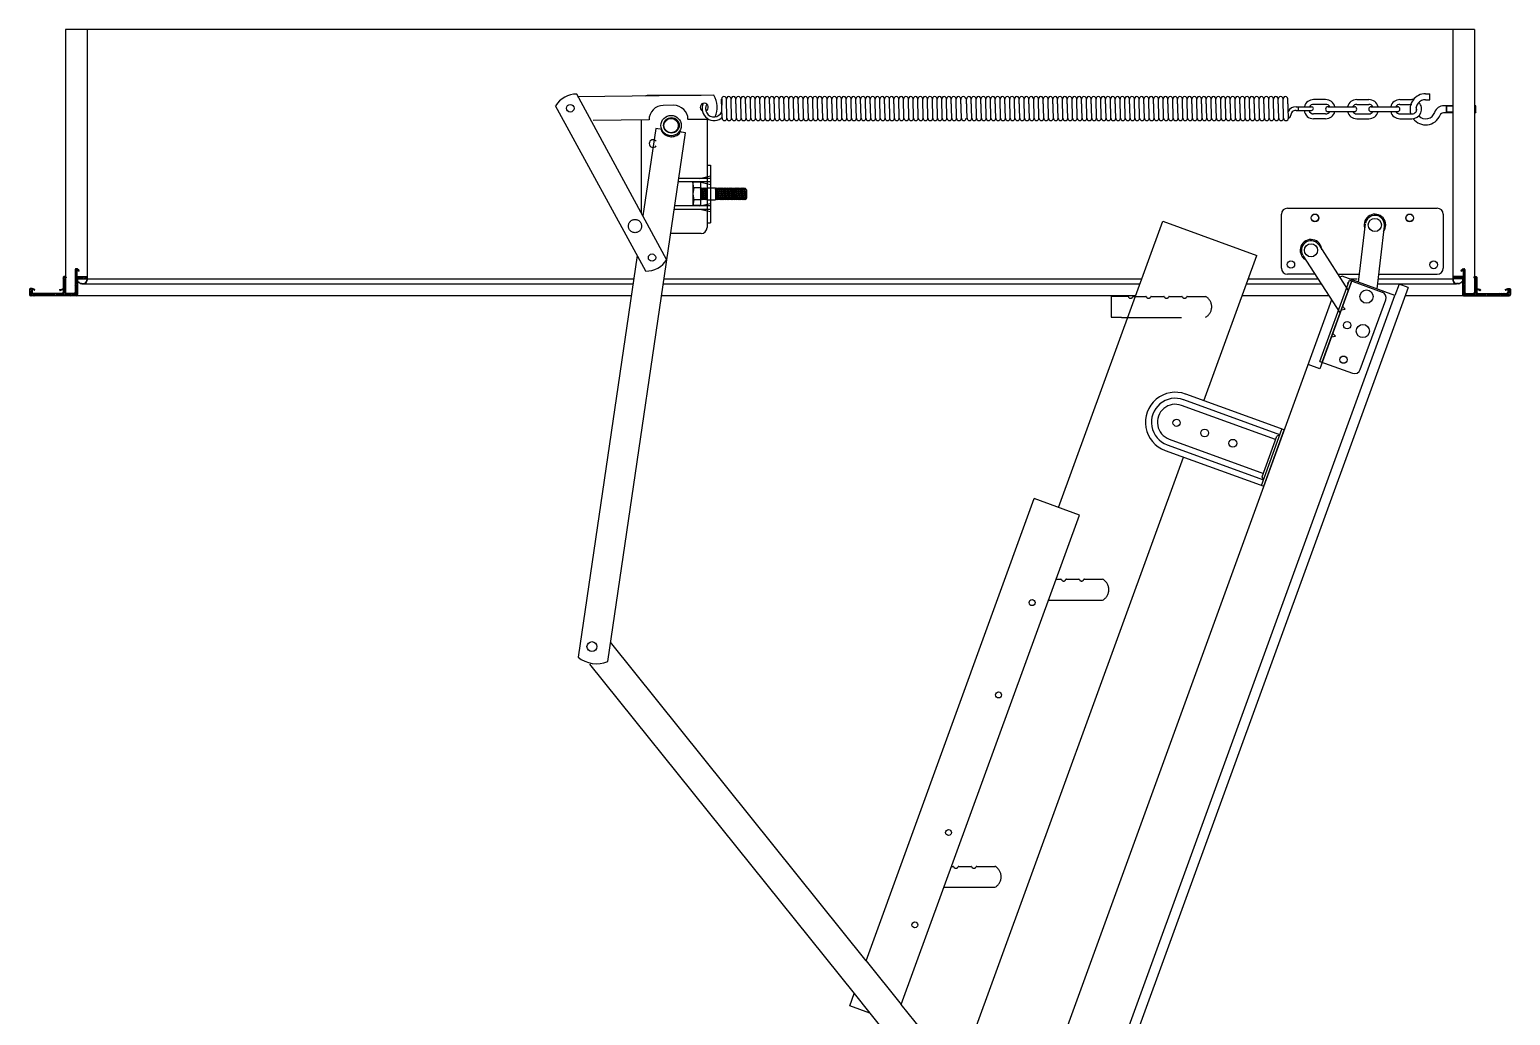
# Model space of a CAD drawing. Extents: x 216 to 4624, y 67 to 3629.
# Drawn here: x 302 to 1537, y 2006 to 2828 of the extents above; entities that cross this region are included whole.
import ezdxf

# ---------------------------------------------------------------- set-up
doc = ezdxf.new("R2010")
doc.units = 0
doc.header["$LTSCALE"] = 100
doc.header["$MEASUREMENT"] = 0
doc.linetypes.add('DASHED', pattern=[0.75, 0.5, -0.25])
doc.layers.get('0').update_dxf_attribs({"linetype": 'CONTINUOUS'})

msp = doc.modelspace()

# ---------------------------------------------------------------- linework, layer by layer
at = {"color": 7}
for p, q in [((1507.3, 2827.8), (332.3, 2827.8)), ((332.3, 2827.8), (332.3, 2607.8)), ((332.3, 2827.8), (332.3, 2607.8)), ((350.3, 2827.8), (350.3, 2621.8)), ((1489.3, 2827.8), (1489.3, 2621.8)), ((1507.3, 2827.8), (1507.3, 2607.8)), ((833.6, 2636.1), (758.6, 2774)), ((872.9, 2773.1), (759.3, 2771.8)), ((862.3, 2772.8), (817.3, 2772.8)), ((879.8, 2753.9), (879.4, 2769.9)), ((879.6, 2759.3), (879.9, 2770)), ((883.8, 2754), (883.4, 2770)), ((883.8, 2753.9), (883.4, 2769.9)), ((887.8, 2754), (887.4, 2770)), ((887.8, 2753.9), (887.4, 2769.9)), ((891.8, 2754), (891.4, 2770)), ((891.8, 2753.9), (891.4, 2769.9)), ((895.8, 2754), (895.4, 2770)), ((895.8, 2753.9), (895.4, 2769.9)), ((899.8, 2754), (899.4, 2770)), ((899.8, 2753.9), (899.4, 2769.9)), ((903.8, 2754), (903.4, 2770)), ((903.8, 2753.9), (903.4, 2769.9)), ((907.8, 2754), (907.4, 2770)), ((907.8, 2753.9), (907.4, 2769.9)), ((911.8, 2754), (911.4, 2770)), ((911.8, 2753.9), (911.4, 2769.9)), ((915.8, 2754), (915.4, 2770)), ((915.8, 2753.9), (915.4, 2769.9)), ((919.8, 2754), (919.4, 2770)), ((919.8, 2753.9), (919.4, 2769.9)), ((923.8, 2754), (923.4, 2770)), ((923.8, 2753.9), (923.4, 2769.9)), ((927.8, 2754), (927.4, 2770)), ((927.8, 2753.9), (927.4, 2769.9)), ((931.8, 2754), (931.4, 2770)), ((931.8, 2753.9), (931.4, 2769.9)), ((935.8, 2754), (935.4, 2770)), ((935.8, 2753.9), (935.4, 2769.9)), ((939.8, 2754), (939.4, 2770)), ((939.8, 2753.9), (939.4, 2769.9)), ((943.8, 2754), (943.4, 2770)), ((943.8, 2753.9), (943.4, 2769.9)), ((947.8, 2754), (947.4, 2770)), ((947.8, 2753.9), (947.4, 2769.9)), ((951.8, 2754), (951.4, 2770)), ((951.8, 2753.9), (951.4, 2769.9)), ((955.8, 2754), (955.4, 2770)), ((955.8, 2753.9), (955.4, 2769.9)), ((959.8, 2754), (959.4, 2770)), ((959.8, 2753.9), (959.4, 2769.9)), ((963.8, 2754), (963.4, 2770)), ((963.8, 2753.9), (963.4, 2769.9)), ((967.8, 2754), (967.4, 2770)), ((967.8, 2753.9), (967.4, 2769.9)), ((971.8, 2754), (971.4, 2770)), ((971.8, 2753.9), (971.4, 2769.9)), ((975.8, 2754), (975.4, 2770)), ((975.8, 2753.9), (975.4, 2769.9)), ((979.8, 2754), (979.4, 2770)), ((979.8, 2753.9), (979.4, 2769.9)), ((983.8, 2754), (983.4, 2770)), ((983.8, 2753.9), (983.4, 2769.9)), ((987.8, 2754), (987.4, 2770)), ((987.8, 2753.9), (987.4, 2769.9)), ((991.8, 2754), (991.4, 2770)), ((991.8, 2753.9), (991.4, 2769.9)), ((995.8, 2754), (995.4, 2770)), ((995.8, 2753.9), (995.4, 2769.9)), ((999.8, 2754), (999.4, 2770)), ((999.8, 2753.9), (999.4, 2769.9)), ((1003.8, 2754), (1003.4, 2770)), ((1003.8, 2753.9), (1003.4, 2769.9)), ((1007.8, 2754), (1007.4, 2770)), ((1007.8, 2753.9), (1007.4, 2769.9)), ((1011.8, 2754), (1011.4, 2770)), ((1011.8, 2753.9), (1011.4, 2769.9)), ((1015.8, 2754), (1015.4, 2770)), ((1015.8, 2753.9), (1015.4, 2769.9)), ((1019.8, 2754), (1019.4, 2770)), ((1019.8, 2753.9), (1019.4, 2769.9)), ((1023.5, 2754), (1023.2, 2770)), ((1023.5, 2753.9), (1023.2, 2769.9)), ((1027.5, 2754), (1027.2, 2770)), ((1027.5, 2753.9), (1027.2, 2769.9)), ((1031.5, 2754), (1031.2, 2770)), ((1031.5, 2753.9), (1031.2, 2769.9)), ((1035.5, 2754), (1035.2, 2770)), ((1035.5, 2753.9), (1035.2, 2769.9)), ((1039.5, 2754), (1039.2, 2770)), ((1039.5, 2753.9), (1039.2, 2769.9)), ((1043.5, 2754), (1043.2, 2770)), ((1043.5, 2753.9), (1043.2, 2769.9)), ((1047.5, 2754), (1047.2, 2770)), ((1047.5, 2753.9), (1047.2, 2769.9)), ((1051.5, 2754), (1051.2, 2770)), ((1051.5, 2753.9), (1051.2, 2769.9)), ((1055.5, 2754), (1055.2, 2770)), ((1055.5, 2753.9), (1055.2, 2769.9)), ((1059.5, 2754), (1059.2, 2770)), ((1059.5, 2753.9), (1059.2, 2769.9)), ((1063.5, 2754), (1063.2, 2770)), ((1063.5, 2753.9), (1063.2, 2769.9)), ((1067.4, 2754), (1067, 2770)), ((1067.4, 2753.9), (1067, 2769.9)), ((1071.4, 2754), (1071, 2770)), ((1071.4, 2753.9), (1071, 2769.9)), ((1075.4, 2754), (1075, 2770)), ((1075.4, 2753.9), (1075, 2769.9)), ((1079.4, 2754), (1079, 2770)), ((1079.4, 2753.9), (1079, 2769.9)), ((1084.1, 2754), (1083.7, 2770)), ((1084.1, 2753.9), (1083.7, 2769.9)), ((1088.1, 2754), (1087.7, 2770)), ((1088.1, 2753.9), (1087.7, 2769.9)), ((1092.1, 2754), (1091.7, 2770)), ((1092.1, 2753.9), (1091.7, 2769.9)), ((1096.1, 2754), (1095.7, 2770)), ((1096.1, 2753.9), (1095.7, 2769.9)), ((1100.1, 2754), (1099.7, 2770)), ((1100.1, 2753.9), (1099.7, 2769.9)), ((1104.1, 2754), (1103.7, 2770)), ((1104.1, 2753.9), (1103.7, 2769.9)), ((1108.1, 2754), (1107.7, 2770)), ((1108.1, 2753.9), (1107.7, 2769.9)), ((1112.1, 2754), (1111.7, 2770)), ((1112.1, 2753.9), (1111.7, 2769.9)), ((1116.1, 2754), (1115.7, 2770)), ((1116.1, 2753.9), (1115.7, 2769.9)), ((1120.1, 2754), (1119.7, 2770)), ((1120.1, 2753.9), (1119.7, 2769.9)), ((1124.1, 2754), (1123.7, 2770)), ((1124.1, 2753.9), (1123.7, 2769.9)), ((1128.1, 2754), (1127.7, 2770)), ((1128.1, 2753.9), (1127.7, 2769.9)), ((1132.1, 2754), (1131.7, 2770)), ((1132.1, 2753.9), (1131.7, 2769.9)), ((1136.1, 2754), (1135.7, 2770)), ((1136.1, 2753.9), (1135.7, 2769.9)), ((1140.1, 2754), (1139.7, 2770)), ((1140.1, 2753.9), (1139.7, 2769.9)), ((1144.1, 2754), (1143.7, 2770)), ((1144.1, 2753.9), (1143.7, 2769.9)), ((1148.1, 2754), (1147.7, 2770)), ((1148.1, 2753.9), (1147.7, 2769.9)), ((1152.1, 2754), (1151.7, 2770)), ((1152.1, 2753.9), (1151.7, 2769.9)), ((1156.1, 2754), (1155.7, 2770)), ((1156.1, 2753.9), (1155.7, 2769.9)), ((1160.1, 2754), (1159.7, 2770)), ((1160.1, 2753.9), (1159.7, 2769.9)), ((1164.1, 2754), (1163.7, 2770)), ((1164.1, 2753.9), (1163.7, 2769.9)), ((1168.1, 2754), (1167.7, 2770)), ((1168.1, 2753.9), (1167.7, 2769.9)), ((1172.1, 2754), (1171.7, 2770)), ((1172.1, 2753.9), (1171.7, 2769.9)), ((1176.1, 2754), (1175.7, 2770)), ((1176.1, 2753.9), (1175.7, 2769.9)), ((1180.1, 2754), (1179.7, 2770)), ((1180.1, 2753.9), (1179.7, 2769.9)), ((1184.1, 2754), (1183.7, 2770)), ((1184.1, 2753.9), (1183.7, 2769.9)), ((1188.1, 2754), (1187.7, 2770)), ((1188.1, 2753.9), (1187.7, 2769.9)), ((1192.1, 2754), (1191.7, 2770)), ((1192.1, 2753.9), (1191.7, 2769.9)), ((1196.1, 2754), (1195.7, 2770)), ((1196.1, 2753.9), (1195.7, 2769.9)), ((1200.1, 2754), (1199.7, 2770)), ((1200.1, 2753.9), (1199.7, 2769.9)), ((1204.1, 2754), (1203.7, 2770)), ((1204.1, 2753.9), (1203.7, 2769.9)), ((1208.1, 2754), (1207.7, 2770)), ((1208.1, 2753.9), (1207.7, 2769.9)), ((1212.1, 2754), (1211.7, 2770)), ((1212.1, 2753.9), (1211.7, 2769.9)), ((1216.1, 2754), (1215.7, 2770)), ((1216.1, 2753.9), (1215.7, 2769.9)), ((1220.1, 2754), (1219.7, 2770)), ((1220.1, 2753.9), (1219.7, 2769.9)), ((1224.1, 2754), (1223.7, 2770)), ((1224.1, 2753.9), (1223.7, 2769.9)), ((1228.1, 2754), (1227.7, 2770)), ((1228.1, 2753.9), (1227.7, 2769.9)), ((1232.1, 2754), (1231.7, 2770)), ((1232.1, 2753.9), (1231.7, 2769.9)), ((1236.1, 2754), (1235.7, 2770)), ((1236.1, 2753.9), (1235.7, 2769.9)), ((1240.1, 2754), (1239.7, 2770)), ((1240.1, 2753.9), (1239.7, 2769.9)), ((1244.1, 2754), (1243.7, 2770)), ((1244.1, 2753.9), (1243.7, 2769.9)), ((1248.1, 2754), (1247.7, 2770)), ((1248.1, 2753.9), (1247.7, 2769.9)), ((1252.1, 2754), (1251.7, 2770)), ((1252.1, 2753.9), (1251.7, 2769.9)), ((1256.1, 2754), (1255.7, 2770)), ((1256.1, 2753.9), (1255.7, 2769.9)), ((1260.1, 2754), (1259.7, 2770)), ((1260.1, 2753.9), (1259.7, 2769.9)), ((1264.1, 2754), (1263.7, 2770)), ((1264.1, 2753.9), (1263.7, 2769.9)), ((1268.1, 2754), (1267.7, 2770)), ((1268.1, 2753.9), (1267.7, 2769.9)), ((1272.1, 2754), (1271.7, 2770)), ((1272.1, 2753.9), (1271.7, 2769.9)), ((1276.1, 2754), (1275.7, 2770)), ((1276.1, 2753.9), (1275.7, 2769.9)), ((1280.1, 2754), (1279.7, 2770)), ((1280.1, 2753.9), (1279.7, 2769.9)), ((1284.1, 2754), (1283.7, 2770)), ((1284.1, 2753.9), (1283.7, 2769.9)), ((1288.1, 2754), (1287.7, 2770)), ((1288.1, 2753.9), (1287.7, 2769.9)), ((1292.1, 2754), (1291.7, 2770)), ((1292.1, 2753.9), (1291.7, 2769.9)), ((1296.1, 2754), (1295.7, 2770)), ((1296.1, 2753.9), (1295.7, 2769.9)), ((1300.1, 2754), (1299.7, 2770)), ((1300.1, 2753.9), (1299.7, 2769.9)), ((1304.1, 2754), (1303.7, 2770)), ((1304.1, 2753.9), (1303.7, 2769.9)), ((1308.1, 2754), (1307.7, 2770)), ((1308.1, 2753.9), (1307.7, 2769.9)), ((1312.1, 2754), (1311.7, 2770)), ((1312.1, 2753.9), (1311.7, 2769.9)), ((1316.1, 2754), (1315.7, 2770)), ((1316.1, 2753.9), (1315.7, 2769.9)), ((1320.1, 2754), (1319.7, 2770)), ((1320.1, 2753.9), (1319.7, 2769.9)), ((1324.1, 2754), (1323.7, 2770)), ((1324.1, 2753.9), (1323.7, 2769.9)), ((1328.1, 2754), (1327.7, 2770)), ((1328.1, 2753.9), (1327.7, 2769.9)), ((1332.1, 2754), (1331.7, 2770)), ((1332.1, 2753.9), (1331.7, 2769.9)), ((1336.1, 2754), (1335.7, 2770)), ((1336.1, 2753.9), (1335.7, 2769.9)), ((1340.1, 2754), (1339.7, 2770)), ((1340.1, 2753.9), (1339.7, 2769.9)), ((1344.1, 2754), (1343.7, 2770)), ((1344.1, 2753.9), (1343.7, 2769.9)), ((1348.1, 2754), (1347.7, 2770)), ((1348.1, 2753.9), (1347.7, 2769.9)), ((1352.1, 2754), (1351.7, 2770)), ((1352.1, 2753.9), (1351.7, 2769.9)), ((1383.2, 2769.5), (1373.2, 2769.5)), ((1409.2, 2769.5), (1419.2, 2769.5)), ((1445.2, 2769.5), (1455.2, 2769.5)), ((1466.6, 2774.4), (1470.1, 2774.4)), ((1466.6, 2769.4), (1470.1, 2769.4)), ((1470.1, 2769.4), (1470.1, 2774.4)), ((816.1, 2626.5), (741, 2764.4)), ((1358.5, 2763.5), (1371.5, 2763.5)), ((1358.5, 2760.5), (1371.5, 2760.5)), ((1360.5, 2760.5), (1360.5, 2763.5)), ((1383.2, 2765.5), (1373.2, 2765.5)), ((1383.2, 2757.5), (1373.2, 2757.5)), ((1385.2, 2763.5), (1407.2, 2763.5)), ((1385.2, 2759.5), (1407.2, 2759.5)), ((1409.2, 2765.5), (1419.2, 2765.5)), ((1409.2, 2757.5), (1419.2, 2757.5)), ((1421.2, 2763.5), (1443.2, 2763.5)), ((1421.2, 2759.5), (1443.2, 2759.5)), ((1445.2, 2765.5), (1455.2, 2765.5)), ((1445.2, 2757.5), (1455.2, 2757.5)), ((1474.4, 2759.7), (1474.4, 2759.7)), ((1478.7, 2756.6), (1478.5, 2756.3)), ((1489.1, 2758.4), (1481.4, 2758.4)), ((1483.6, 2764.4), (1481.9, 2764.4)), ((1489.1, 2764.4), (1483.6, 2764.4)), ((1484.1, 2763.9), (1483.6, 2764.4)), ((1483.6, 2764.4), (1483.6, 2758.4)), ((1484.1, 2758.9), (1483.6, 2758.4)), ((1489.1, 2763.9), (1484.1, 2763.9)), ((1484.1, 2763.9), (1484.1, 2758.9)), ((1489.1, 2758.9), (1484.1, 2758.9)), ((1508.6, 2764.4), (1507.1, 2764.4)), ((1508.1, 2763.9), (1507.1, 2763.9)), ((1508.1, 2758.9), (1507.1, 2758.9)), ((1508.6, 2758.4), (1507.1, 2758.4)), ((1508.1, 2763.9), (1508.6, 2764.4)), ((1508.1, 2758.9), (1508.1, 2763.9)), ((1508.1, 2758.9), (1508.6, 2758.4)), ((1508.6, 2758.4), (1508.6, 2764.4)), ((818.9, 2752.5), (772.2, 2752)), ((784.4, 2300.8), (849.3, 2741.7)), ((812.3, 2752.4), (812.3, 2675.2)), ((824.6, 2745.4), (813.8, 2672.5)), ((829.8, 2744.6), (824.6, 2745.4)), ((830.1, 2743.3), (829.3, 2742.7)), ((849.3, 2741.7), (844.1, 2742.5)), ((844.6, 2743.4), (845.5, 2742.9)), ((868.7, 2753), (851.4, 2752.8)), ((867.3, 2753), (867.3, 2714.8)), ((1383.2, 2753.5), (1373.2, 2753.5)), ((1409.2, 2753.5), (1419.2, 2753.5)), ((1445.2, 2753.5), (1455.2, 2753.5)), ((861.3, 2703.8), (870.3, 2705.8)), ((867.3, 2714.8), (870.3, 2714.8)), ((867.3, 2714.8), (867.3, 2666.8)), ((870.3, 2714.8), (870.3, 2666.8)), ((870.3, 2700.8), (843.3, 2700.8)), ((870.3, 2703.8), (843.7, 2703.8)), ((861.8, 2700.6), (855.3, 2700.6)), ((856.3, 2695.8), (855.3, 2700.6)), ((855.3, 2700.6), (855.3, 2681.1)), ((856.3, 2695.8), (855.3, 2690.8)), ((861.8, 2695.8), (856.3, 2695.8)), ((861.3, 2700.8), (870.3, 2698.8)), ((861.8, 2700.6), (861.8, 2681.1)), ((861.8, 2694.7), (862.5, 2695.8)), ((861.8, 2693.7), (863.2, 2685.8)), ((862.5, 2695.8), (864.2, 2685.8)), ((862.7, 2694.5), (863.5, 2695.8)), ((863.5, 2695.8), (865.2, 2685.8)), ((863.7, 2694.5), (864.5, 2695.8)), ((864.5, 2695.8), (866.3, 2685.8)), ((864.7, 2694.5), (865.5, 2695.8)), ((865.5, 2695.8), (867.3, 2685.8)), ((865.7, 2694.5), (866.5, 2695.8)), ((866.5, 2695.8), (867.3, 2691.3)), ((866.8, 2694.5), (867.3, 2695.5)), ((867.3, 2695.8), (874.3, 2695.8)), ((874.3, 2694.6), (875, 2695.8)), ((874.3, 2695.8), (874.3, 2685.8)), ((874.3, 2693.9), (875.8, 2685.8)), ((875, 2695.8), (876.8, 2685.8)), ((875.2, 2694.5), (876, 2695.8)), ((876, 2695.8), (877.8, 2685.8)), ((876.3, 2694.5), (877, 2695.8)), ((877, 2695.8), (878.8, 2685.8)), ((877.3, 2694.5), (878.1, 2695.8)), ((878.1, 2695.8), (879.8, 2685.8)), ((878.3, 2694.5), (879.1, 2695.8)), ((879.1, 2695.8), (880.8, 2685.8)), ((879.3, 2694.5), (880.1, 2695.8)), ((880.1, 2695.8), (881.8, 2685.8)), ((880.3, 2694.5), (881.1, 2695.8)), ((881.1, 2695.8), (882.9, 2685.8)), ((881.3, 2694.5), (882.1, 2695.8)), ((882.1, 2695.8), (883.9, 2685.8)), ((882.4, 2694.5), (883.1, 2695.8)), ((883.1, 2695.8), (884.9, 2685.8)), ((883.4, 2694.5), (884.1, 2695.8)), ((884.1, 2695.8), (885.9, 2685.8)), ((884.4, 2694.5), (885.2, 2695.8)), ((885.2, 2695.8), (886.9, 2685.8)), ((885.4, 2694.5), (886.2, 2695.8)), ((886.2, 2695.8), (887.9, 2685.8)), ((886.4, 2694.5), (887.2, 2695.8)), ((887.2, 2695.8), (889, 2685.8)), ((887.4, 2694.5), (888.2, 2695.8)), ((888.2, 2695.8), (890, 2685.8)), ((888.4, 2694.5), (889.2, 2695.8)), ((889.2, 2695.8), (891, 2685.8)), ((889.5, 2694.5), (890.2, 2695.8)), ((890.2, 2695.8), (892, 2685.8)), ((890.5, 2694.5), (891.3, 2695.8)), ((891.3, 2695.8), (893, 2685.8)), ((891.5, 2694.5), (892.3, 2695.8)), ((892.3, 2695.8), (894, 2685.8)), ((892.5, 2694.5), (893.3, 2695.8)), ((893.3, 2695.8), (895, 2685.8)), ((893.5, 2694.5), (894.3, 2695.8)), ((894.3, 2695.8), (896.1, 2685.8)), ((894.5, 2694.5), (895.3, 2695.8)), ((895.3, 2695.8), (897.1, 2685.8)), ((895.6, 2694.5), (896.3, 2695.8)), ((896.3, 2695.8), (898.1, 2685.8)), ((896.6, 2694.5), (897.3, 2695.8)), ((897.3, 2695.8), (899.1, 2685.8)), ((897.6, 2694.5), (898.4, 2695.8)), ((898.4, 2695.8), (899.9, 2687.2)), ((898.6, 2694.5), (899.2, 2695.6)), ((900.1, 2694.1), (899.2, 2695.6)), ((900.1, 2694.1), (900.1, 2687.5)), ((870.3, 2680.8), (840.3, 2680.8)), ((855.3, 2690.8), (856.3, 2685.8)), ((856.3, 2685.8), (855.3, 2681.1)), ((861.8, 2681.1), (855.3, 2681.1)), ((861.8, 2685.8), (856.3, 2685.8)), ((861.3, 2680.8), (870.3, 2682.8)), ((861.8, 2687.9), (862.2, 2685.8)), ((863, 2687.2), (862.2, 2685.8)), ((864, 2687.2), (863.2, 2685.8)), ((865, 2687.2), (864.2, 2685.8)), ((866, 2687.2), (865.2, 2685.8)), ((867, 2687.2), (866.3, 2685.8)), ((867.3, 2685.9), (867.3, 2685.8)), ((867.3, 2685.8), (874.3, 2685.8)), ((874.3, 2688.2), (874.7, 2685.8)), ((874.5, 2687.2), (874.3, 2686.9)), ((875.5, 2687.2), (874.7, 2685.8)), ((876.5, 2687.2), (875.8, 2685.8)), ((877.5, 2687.2), (876.8, 2685.8)), ((878.6, 2687.2), (877.8, 2685.8)), ((879.6, 2687.2), (878.8, 2685.8)), ((880.6, 2687.2), (879.8, 2685.8)), ((881.6, 2687.2), (880.8, 2685.8)), ((882.6, 2687.2), (881.8, 2685.8)), ((883.6, 2687.2), (882.9, 2685.8)), ((884.7, 2687.2), (883.9, 2685.8)), ((885.7, 2687.2), (884.9, 2685.8)), ((886.7, 2687.2), (885.9, 2685.8)), ((887.7, 2687.2), (886.9, 2685.8)), ((888.7, 2687.2), (887.9, 2685.8)), ((889.7, 2687.2), (889, 2685.8)), ((890.7, 2687.2), (890, 2685.8)), ((891.8, 2687.2), (891, 2685.8)), ((892.8, 2687.2), (892, 2685.8)), ((893.8, 2687.2), (893, 2685.8)), ((894.8, 2687.2), (894, 2685.8)), ((895.8, 2687.2), (895, 2685.8)), ((896.8, 2687.2), (896.1, 2685.8)), ((897.9, 2687.2), (897.1, 2685.8)), ((898.9, 2687.2), (898.1, 2685.8)), ((900.1, 2687.5), (899.1, 2685.8)), ((870.3, 2677.8), (839.9, 2677.8)), ((870.3, 2675.8), (861.3, 2677.8)), ((1160.5, 2429.2), (1247.4, 2668.1)), ((1247.4, 2668.1), (1325.8, 2639.6)), ((1346.3, 2628.9), (1346.3, 2673.9)), ((1351.3, 2678.9), (1476.3, 2678.9)), ((1481.3, 2673.9), (1481.3, 2628.9)), ((862.3, 2657.8), (837, 2657.8)), ((867.3, 2666.8), (867.3, 2662.8)), ((867.3, 2666.8), (870.3, 2666.8)), ((809, 2639.5), (759.7, 2304.5)), ((1281.7, 2518.3), (1325.8, 2639.6)), ((330.3, 2619.8), (332.3, 2621.9)), ((330.3, 2621.2), (331, 2621.9)), ((330.3, 2621.4), (330.3, 2612.3)), ((330.3, 2618.4), (332.3, 2620.4)), ((330.3, 2617), (332.3, 2619)), ((332.2, 2621.9), (330.8, 2621.9)), ((332.5, 2620.9), (332.3, 2620.9)), ((332.3, 2620.9), (332.3, 2608.9)), ((332.4, 2621.8), (332.7, 2621.5)), ((332.8, 2621.3), (332.8, 2621.2)), ((340.3, 2627), (341.7, 2628.4)), ((340.3, 2627.9), (340.3, 2608.9)), ((340.3, 2625.6), (341.3, 2626.6)), ((340.3, 2624.2), (341.8, 2625.7)), ((340.3, 2622.7), (341.8, 2624.2)), ((340.3, 2621.3), (341.8, 2622.8)), ((340.3, 2618.5), (343.7, 2621.9)), ((340.3, 2619.9), (342.3, 2621.9)), ((340.3, 2617.1), (342.3, 2619.1)), ((341.7, 2628.4), (340.8, 2628.4)), ((341.8, 2626.1), (341.8, 2621.9)), ((341.8, 2621.9), (350, 2621.9)), ((343.4, 2627.1), (341.9, 2628.3)), ((342, 2627.3), (342.5, 2627.8)), ((342.9, 2626.5), (342.1, 2627.2)), ((342.3, 2619.9), (342.3, 2606.9)), ((342.3, 2619.9), (350.3, 2619.9)), ((342.8, 2626.6), (343.3, 2627.2)), ((343.1, 2619.9), (345.1, 2621.9)), ((344.5, 2619.9), (346.5, 2621.9)), ((345.9, 2619.9), (347.9, 2621.9)), ((347.4, 2619.9), (349.4, 2621.9)), ((348.8, 2619.9), (350.3, 2621.4)), ((349.9, 2618.2), (350.3, 2618.6)), ((350, 2619.7), (350.3, 2620)), ((350, 2619.9), (350, 2618.9)), ((350.3, 2621.7), (350.3, 2618.9)), ((350.3, 2619.9), (806.1, 2619.9)), ((831.4, 2619.9), (1229.9, 2619.9)), ((1318.7, 2619.9), (1377, 2619.9)), ((1374.4, 2623.9), (1351.3, 2623.9)), ((1405.3, 2619.1), (1378.3, 2544.9)), ((1378.5, 2551.2), (1403.1, 2618.9)), ((1395.1, 2621.4), (1395, 2621.3)), ((1396.9, 2622.2), (1395.1, 2621.4)), ((1441, 2606.1), (1396.9, 2622.2)), ((1403.1, 2618.9), (1430.3, 2609)), ((1403.2, 2619.9), (1409.6, 2619.9)), ((1427.1, 2619.9), (1489.3, 2619.9)), ((1489.3, 2621.7), (1489.3, 2618.9)), ((1490.8, 2619.9), (1489.3, 2621.4)), ((1489.6, 2619.7), (1489.3, 2620)), ((1497.3, 2619.9), (1489.3, 2619.9)), ((1489.7, 2618.2), (1489.3, 2618.6)), ((1497.8, 2621.9), (1489.5, 2621.9)), ((1489.6, 2619.9), (1489.6, 2618.9)), ((1492.2, 2619.9), (1490.2, 2621.9)), ((1493.6, 2619.9), (1491.6, 2621.9)), ((1495.1, 2619.9), (1493.1, 2621.9)), ((1496.5, 2619.9), (1494.5, 2621.9)), ((1499.3, 2618.5), (1495.9, 2621.9)), ((1496.2, 2627.1), (1497.7, 2628.3)), ((1496.8, 2626.6), (1496.3, 2627.2)), ((1496.7, 2626.5), (1497.5, 2627.2)), ((1497.6, 2627.3), (1497.1, 2627.8)), ((1499.3, 2619.9), (1497.3, 2621.9)), ((1497.3, 2619.9), (1497.3, 2606.9)), ((1499.3, 2617.1), (1497.3, 2619.1)), ((1497.8, 2626.1), (1497.8, 2621.9)), ((1499.3, 2624.2), (1497.8, 2625.7)), ((1499.3, 2622.7), (1497.8, 2624.2)), ((1499.3, 2621.3), (1497.8, 2622.8)), ((1497.9, 2628.4), (1498.8, 2628.4)), ((1499.3, 2627), (1497.9, 2628.4)), ((1499.3, 2625.6), (1498.3, 2626.6)), ((1499.3, 2627.9), (1499.3, 2608.9)), ((1506.8, 2621.3), (1506.8, 2621.2)), ((1507.2, 2621.8), (1506.9, 2621.5)), ((1507, 2620.9), (1507.3, 2620.9)), ((1509.3, 2619.8), (1507.2, 2621.9)), ((1507.3, 2620.9), (1507.3, 2608.9)), ((1509.3, 2618.4), (1507.3, 2620.4)), ((1509.3, 2617), (1507.3, 2619)), ((1507.4, 2621.9), (1508.8, 2621.9)), ((1509.3, 2621.2), (1508.6, 2621.9)), ((1509.3, 2621.4), (1509.3, 2612.3)), ((302.3, 2610.2), (304, 2611.9)), ((302.3, 2611.4), (302.3, 2606.9)), ((302.3, 2608.8), (304.3, 2610.8)), ((302.3, 2607.4), (304.3, 2609.4)), ((302.4, 2611.7), (302.5, 2611.8)), ((302.6, 2606.2), (304.6, 2608.2)), ((304.3, 2611.9), (302.8, 2611.9)), ((341.3, 2605.9), (303.3, 2605.9)), ((303.7, 2605.9), (305.7, 2607.9)), ((306.6, 2611.2), (304.3, 2611.9)), ((304.3, 2610.8), (304.3, 2608.9)), ((304.5, 2611), (305.2, 2611.6)), ((306.3, 2610.5), (304.6, 2611)), ((305.1, 2605.9), (307.1, 2607.9)), ((329.3, 2607.9), (305.3, 2607.9)), ((305.6, 2610.7), (306.2, 2611.3)), ((306.5, 2605.9), (308.5, 2607.9)), ((306.7, 2610.9), (306.6, 2610.7)), ((307.9, 2605.9), (309.9, 2607.9)), ((309.3, 2605.9), (311.3, 2607.9)), ((310.7, 2605.9), (312.7, 2607.9)), ((312.1, 2605.9), (314.1, 2607.9)), ((313.6, 2605.9), (315.6, 2607.9)), ((315, 2605.9), (317, 2607.9)), ((316.4, 2605.9), (318.4, 2607.9)), ((317.8, 2605.9), (319.8, 2607.9)), ((319.2, 2605.9), (321.2, 2607.9)), ((320.6, 2605.9), (322.6, 2607.9)), ((322, 2605.9), (324, 2607.9)), ((323.5, 2605.9), (325.5, 2607.9)), ((324.9, 2605.9), (326.9, 2607.9)), ((326.3, 2605.9), (328.3, 2607.9)), ((327.3, 2610.7), (327.3, 2610.5)), ((327.4, 2611), (329.9, 2611.8)), ((327.6, 2610.3), (330, 2611)), ((327.7, 2605.9), (332.3, 2610.5)), ((328, 2610.4), (329.1, 2611.5)), ((329.1, 2605.9), (332.3, 2609.1)), ((330, 2611), (332.3, 2613.3)), ((330.3, 2615.6), (332.3, 2617.6)), ((330.3, 2614.2), (332.3, 2616.2)), ((330.3, 2612.7), (332.3, 2614.7)), ((330.3, 2609.9), (332.3, 2611.9)), ((330.3, 2610.8), (330.3, 2608.9)), ((330.5, 2605.9), (332.7, 2608.1)), ((331.9, 2605.9), (333.9, 2607.9)), ((339.3, 2607.9), (333.3, 2607.9)), ((333.4, 2605.9), (335.4, 2607.9)), ((334.8, 2605.9), (336.8, 2607.9)), ((336.2, 2605.9), (338.2, 2607.9)), ((337.6, 2605.9), (339.7, 2608)), ((339, 2605.9), (342.3, 2609.2)), ((340.2, 2608.5), (342.3, 2610.6)), ((340.3, 2615.7), (342.3, 2617.7)), ((340.3, 2614.3), (342.3, 2616.3)), ((340.3, 2612.8), (342.3, 2614.8)), ((340.3, 2611.4), (342.3, 2613.4)), ((340.3, 2610), (342.3, 2612)), ((340.4, 2605.9), (342.3, 2607.8)), ((804, 2605.9), (341.3, 2605.9)), ((343.2, 2617.1), (343.4, 2617.3)), ((343.9, 2616.5), (344.1, 2616.7)), ((344.9, 2616), (345.1, 2616.3)), ((345.8, 2616.2), (347.3, 2616.2)), ((345.8, 2615.9), (347.3, 2615.9)), ((346.2, 2615.9), (346.5, 2616.2)), ((347.3, 2615.9), (805.5, 2615.9)), ((347.6, 2615.9), (348, 2616.3)), ((1224.8, 2605.9), (829.3, 2605.9)), ((830.8, 2615.9), (1228.4, 2615.9)), ((1452, 2612.8), (1058.3, 1531.2)), ((1386.1, 2605.9), (1313.6, 2605.9)), ((1317.2, 2615.9), (1379.6, 2615.9)), ((1380.4, 2550.5), (1405, 2618.2)), ((1401.2, 2616.8), (1402.3, 2616.7)), ((1426.6, 2615.9), (1492.3, 2615.9)), ((1444.4, 2615.5), (1441, 2606.1)), ((1452, 2612.8), (1444.4, 2615.5)), ((1498.3, 2605.9), (1449.5, 2605.9)), ((1492, 2615.9), (1491.6, 2616.3)), ((1493.8, 2616.2), (1492.3, 2616.2)), ((1493.8, 2615.9), (1492.3, 2615.9)), ((1493.4, 2615.9), (1493.1, 2616.2)), ((1494.7, 2616), (1494.4, 2616.3)), ((1495.7, 2616.5), (1495.4, 2616.7)), ((1496.4, 2617.1), (1496.2, 2617.3)), ((1499.3, 2615.7), (1497.3, 2617.7)), ((1499.3, 2614.3), (1497.3, 2616.3)), ((1499.3, 2612.8), (1497.3, 2614.8)), ((1499.3, 2611.4), (1497.3, 2613.4)), ((1499.3, 2610), (1497.3, 2612)), ((1499.4, 2608.5), (1497.3, 2610.6)), ((1500.6, 2605.9), (1497.3, 2609.2)), ((1499.2, 2605.9), (1497.3, 2607.8)), ((1498.3, 2605.9), (1536.3, 2605.9)), ((1502, 2605.9), (1499.9, 2608)), ((1500.3, 2607.9), (1506.3, 2607.9)), ((1503.4, 2605.9), (1501.4, 2607.9)), ((1504.8, 2605.9), (1502.8, 2607.9)), ((1506.2, 2605.9), (1504.2, 2607.9)), ((1507.6, 2605.9), (1505.6, 2607.9)), ((1509.1, 2605.9), (1506.9, 2608.1)), ((1509.3, 2615.6), (1507.3, 2617.6)), ((1509.3, 2614.2), (1507.3, 2616.2)), ((1509.3, 2612.7), (1507.3, 2614.7)), ((1509.6, 2611), (1507.3, 2613.3)), ((1509.3, 2609.9), (1507.3, 2611.9)), ((1511.9, 2605.9), (1507.3, 2610.5)), ((1510.5, 2605.9), (1507.3, 2609.1)), ((1509.3, 2610.8), (1509.3, 2608.9)), ((1512.2, 2611), (1509.6, 2611.8)), ((1511.9, 2610.3), (1509.6, 2611)), ((1510.3, 2607.9), (1534.3, 2607.9)), ((1511.6, 2610.4), (1510.5, 2611.5)), ((1513.3, 2605.9), (1511.3, 2607.9)), ((1512.3, 2610.7), (1512.3, 2610.5)), ((1514.7, 2605.9), (1512.7, 2607.9)), ((1516.1, 2605.9), (1514.1, 2607.9)), ((1517.5, 2605.9), (1515.5, 2607.9)), ((1519, 2605.9), (1517, 2607.9)), ((1520.4, 2605.9), (1518.4, 2607.9)), ((1521.8, 2605.9), (1519.8, 2607.9)), ((1523.2, 2605.9), (1521.2, 2607.9)), ((1524.6, 2605.9), (1522.6, 2607.9)), ((1526, 2605.9), (1524, 2607.9)), ((1527.4, 2605.9), (1525.4, 2607.9)), ((1528.9, 2605.9), (1526.9, 2607.9)), ((1530.3, 2605.9), (1528.3, 2607.9)), ((1531.7, 2605.9), (1529.7, 2607.9)), ((1533.1, 2605.9), (1531.1, 2607.9)), ((1534.5, 2605.9), (1532.5, 2607.9)), ((1532.9, 2610.9), (1532.9, 2610.7)), ((1533, 2611.2), (1535.3, 2611.9)), ((1533.2, 2610.5), (1535, 2611)), ((1533.9, 2610.7), (1533.3, 2611.3)), ((1535.9, 2605.9), (1533.9, 2607.9)), ((1535, 2611), (1534.4, 2611.6)), ((1537, 2606.2), (1535, 2608.2)), ((1535.3, 2611.9), (1536.8, 2611.9)), ((1535.3, 2611.9), (1536.8, 2611.9)), ((1535.3, 2610.8), (1535.3, 2608.9)), ((1537.3, 2608.8), (1535.3, 2610.8)), ((1537.3, 2607.4), (1535.3, 2609.4)), ((1537.3, 2610.2), (1535.6, 2611.9)), ((1537.2, 2611.7), (1537.1, 2611.8)), ((1537.2, 2611.7), (1537.1, 2611.8)), ((1537.3, 2611.4), (1537.3, 2606.9)), ((1388.2, 2602.4), (1009.2, 1561.2)), ((1204.2, 2604.7), (1204.2, 2588.7)), ((1218.2, 2605.4), (1205, 2605.4)), ((1412.1, 2544.3), (1433.3, 2602.6)), ((1212.9, 2587.9), (1205, 2587.9)), ((1378.3, 2544.9), (1368.5, 2548.5)), ((1378.5, 2551.2), (1405.7, 2541.3)), ((1348.7, 2494), (1266.5, 2523.9)), ((1341.5, 2485.9), (1263, 2514.5)), ((1345.1, 2489.9), (1264.8, 2519.2)), ((1252.8, 2486.3), (1331.3, 2457.7)), ((1329.7, 2447.7), (1346.8, 2494.6)), ((1330.2, 2454.9), (1342.5, 2488.7)), ((1331.6, 2447), (1348.7, 2494)), ((1345.1, 2489.9), (1342.5, 2488.7)), ((1076.9, 1955.6), (1264.6, 2471.4)), ((1249.4, 2476.9), (1331.6, 2447)), ((1251.1, 2481.6), (1331.4, 2452.4)), ((1331.4, 2452.4), (1330.2, 2454.9)), ((1000, 2051.4), (1140.2, 2436.7)), ((1177.8, 2423), (1140.2, 2436.7)), ((1029.3, 2015), (1177.8, 2423)), ((1000, 2051.4), (786.8, 2317)), ((769.3, 2298.8), (990, 2024)), ((986.3, 2013.8), (990, 2024)), ((1003, 2007.7), (986.3, 2013.8)), ((1108, 1916.9), (1029.3, 2015)), ((1003, 2007.7), (1090.7, 1898.5))]:
    msp.add_line(p, q, dxfattribs=at)
at = {"color": 7, "linetype": 'CONTINUOUS'}
for p, q in [((839.3, 2764.7), (830.8, 2764.6)), ((867.3, 2697.7), (867.3, 2682.7)), ((1410.6, 2617.2), (1416.4, 2665.9)), ((1426.1, 2611.6), (1432.3, 2664)), ((1377.8, 2648.1), (1402.1, 2610.3)), ((1364.3, 2639.5), (1395.2, 2591.4)), ((1393.4, 2623.9), (1411.4, 2623.9)), ((1427.5, 2623.9), (1476.3, 2623.9)), ((1054.2, 1543.3), (1441, 2606.1)), ((1000, 2051.4), (1029.3, 2015)), ((990, 2024), (1003, 2007.7))]:
    msp.add_line(p, q, dxfattribs=at)
at = {"color": 7, "linetype": 'DASHED'}
for p, q in [((1222.8, 2605.4), (1233.2, 2605.4)), ((1237.8, 2605.4), (1248.2, 2605.4)), ((1252.8, 2605.4), (1263.2, 2605.4)), ((1267.8, 2605.4), (1283.1, 2605.4)), ((1396.3, 2594.2), (1399.6, 2594.6)), ((1399.6, 2594.6), (1397.3, 2597.1)), ((1212.9, 2587.9), (1283.1, 2587.9)), ((1388, 2571.7), (1391.4, 2572.1)), ((1391.4, 2572.1), (1389.1, 2574.5)), ((1158.3, 2369.6), (1162.3, 2369.6)), ((1167, 2369.6), (1177.3, 2369.6)), ((1182, 2369.6), (1197.2, 2369.6)), ((1152, 2352.1), (1197.2, 2352.1)), ((1071.2, 2130.1), (1072.5, 2130.1)), ((1077.2, 2130.1), (1087.5, 2130.1)), ((1092.2, 2130.1), (1107.4, 2130.1)), ((1064.8, 2112.6), (1107.4, 2112.6))]:
    msp.add_line(p, q, dxfattribs=at)
at = {"color": 7}
for centre, radius in [((753.2, 2762.2), 3.15), ((837.3, 2747.8), 8.5), ((837.6, 2748), 6.5), ((837.3, 2747.8), 6), ((1374.3, 2670.8), 3.25), ((1374.3, 2670.8), 3.05), ((1424.3, 2664.9), 5.5), ((1453.3, 2670.8), 3.25), ((1453.3, 2670.8), 3.05), ((1371, 2643.8), 5.5), ((821.4, 2637.7), 3.05), ((1354.3, 2631.9), 3.05), ((1473.3, 2631.7), 3.25), ((1473.3, 2631.7), 3.25), ((1417.3, 2605.2), 5.5), ((1401.2, 2581.3), 3.05), ((1414.3, 2576.5), 5.5), ((1414.3, 2576.5), 5.5), ((1398.1, 2552.6), 3.05), ((1258.9, 2500), 3), ((1282.3, 2491.5), 3.25), ((1305.8, 2482.9), 3.25), ((1138.4, 2350), 2.5), ((771.3, 2313.3), 4.15), ((1110.4, 2273), 2.5), ((1068.7, 2158.3), 2.5), ((1040.6, 2081.3), 2.5)]:
    msp.add_circle(centre, radius, dxfattribs=at)
at = {"color": 7, "linetype": 'DASHED'}
msp.add_circle((807.2, 2664), 5.5, dxfattribs=at)
at = {"color": 7}
for centre, radius, start, end in [((758.1, 2754), 20, 88.5462, 148.5466), ((817.3, 2767.8), 5, 90, 112.4248), ((873.1, 2762), 10, 153.4038, 315.5083), ((855.7, 2762.9), 20, 336.948, 30.6158), ((872.6, 2762), 10, 47.3041, 47.5574), ((881.4, 2770), 2, 1, 181), ((885.4, 2770), 2, 1, 181), ((889.4, 2770), 2, 1, 181), ((893.4, 2770), 2, 1, 181), ((897.4, 2770), 2, 1, 181), ((901.4, 2770), 2, 1, 181), ((905.4, 2770), 2, 1, 181), ((909.4, 2770), 2, 1, 181), ((913.4, 2770), 2, 1, 181), ((917.4, 2770), 2, 1, 181), ((921.4, 2770), 2, 1, 181), ((925.4, 2770), 2, 1, 181), ((929.4, 2770), 2, 1, 181), ((933.4, 2770), 2, 1, 181), ((937.4, 2770), 2, 1, 181), ((941.4, 2770), 2, 1, 181), ((945.4, 2770), 2, 1, 181), ((949.4, 2770), 2, 1, 181), ((953.4, 2770), 2, 1, 181), ((957.4, 2770), 2, 1, 181), ((961.4, 2770), 2, 1, 181), ((965.4, 2770), 2, 1, 181), ((969.4, 2770), 2, 1, 181), ((973.4, 2770), 2, 1, 181), ((977.4, 2770), 2, 1, 181), ((981.4, 2770), 2, 1, 181), ((985.4, 2770), 2, 1, 181), ((989.4, 2770), 2, 1, 181), ((993.4, 2770), 2, 1, 181), ((997.4, 2770), 2, 1, 181), ((1001.4, 2770), 2, 1, 181), ((1005.4, 2770), 2, 1, 181), ((1009.4, 2770), 2, 1, 181), ((1013.4, 2770), 2, 1, 181), ((1017.4, 2770), 2, 1, 181), ((1012.4, 2762), 10, 47.3041, 47.5574), ((1021.2, 2770), 2, 1, 181), ((1025.2, 2770), 2, 1, 181), ((1029.2, 2770), 2, 1, 181), ((1033.2, 2770), 2, 1, 181), ((1037.2, 2770), 2, 1, 181), ((1041.2, 2770), 2, 1, 181), ((1045.2, 2770), 2, 1, 181), ((1049.2, 2770), 2, 1, 181), ((1053.2, 2770), 2, 1, 181), ((1057.2, 2770), 2, 1, 181), ((1061.2, 2770), 2, 1, 181), ((1065, 2770), 2, 1, 181), ((1056.3, 2762), 10, 47.3041, 47.5574), ((1069, 2770), 2, 1, 181), ((1073, 2770), 2, 1, 181), ((1077, 2770), 2, 1, 181), ((1081, 2770), 2, 1, 181), ((1073, 2762), 10, 47.3041, 47.5574), ((1085.7, 2770), 2, 1, 181), ((1089.7, 2770), 2, 1, 181), ((1093.7, 2770), 2, 1, 181), ((1097.7, 2770), 2, 1, 181), ((1101.7, 2770), 2, 1, 181), ((1105.7, 2770), 2, 1, 181), ((1109.7, 2770), 2, 1, 181), ((1113.7, 2770), 2, 1, 181), ((1117.7, 2770), 2, 1, 181), ((1121.7, 2770), 2, 1, 181), ((1125.7, 2770), 2, 1, 181), ((1129.7, 2770), 2, 1, 181), ((1133.7, 2770), 2, 1, 181), ((1137.7, 2770), 2, 1, 181), ((1141.7, 2770), 2, 1, 181), ((1145.7, 2770), 2, 1, 181), ((1149.7, 2770), 2, 1, 181), ((1153.7, 2770), 2, 1, 181), ((1157.7, 2770), 2, 1, 181), ((1161.7, 2770), 2, 1, 181), ((1165.7, 2770), 2, 1, 181), ((1169.7, 2770), 2, 1, 181), ((1173.7, 2770), 2, 1, 181), ((1177.7, 2770), 2, 1, 181), ((1181.7, 2770), 2, 1, 181), ((1185.7, 2770), 2, 1, 181), ((1189.7, 2770), 2, 1, 181), ((1193.7, 2770), 2, 1, 181), ((1197.7, 2770), 2, 1, 181), ((1201.7, 2770), 2, 1, 181), ((1205.7, 2770), 2, 1, 181), ((1209.7, 2770), 2, 1, 181), ((1213.7, 2770), 2, 1, 181), ((1217.7, 2770), 2, 1, 181), ((1221.7, 2770), 2, 1, 181), ((1225.7, 2770), 2, 1, 181), ((1229.7, 2770), 2, 1, 181), ((1233.7, 2770), 2, 1, 181), ((1237.7, 2770), 2, 1, 181), ((1241.7, 2770), 2, 1, 181), ((1245.7, 2770), 2, 1, 181), ((1249.7, 2770), 2, 1, 181), ((1253.7, 2770), 2, 1, 181), ((1257.7, 2770), 2, 1, 181), ((1261.7, 2770), 2, 1, 181), ((1265.7, 2770), 2, 1, 181), ((1269.7, 2770), 2, 1, 181), ((1273.7, 2770), 2, 1, 181), ((1277.7, 2770), 2, 1, 181), ((1281.7, 2770), 2, 1, 181), ((1285.7, 2770), 2, 1, 181), ((1289.7, 2770), 2, 1, 181), ((1293.7, 2770), 2, 1, 181), ((1297.7, 2770), 2, 1, 181), ((1301.7, 2770), 2, 1, 181), ((1305.7, 2770), 2, 1, 181), ((1309.7, 2770), 2, 1, 181), ((1313.7, 2770), 2, 1, 181), ((1317.7, 2770), 2, 1, 181), ((1321.7, 2770), 2, 1, 181), ((1325.7, 2770), 2, 1, 181), ((1329.7, 2770), 2, 1, 181), ((1333.7, 2770), 2, 1, 181), ((1337.7, 2770), 2, 1, 181), ((1341.7, 2770), 2, 1, 181), ((1345.7, 2770), 2, 1, 181), ((1349.7, 2770), 2, 1, 181), ((1373.2, 2761.5), 8, 90, 165.2846), ((1383.2, 2761.5), 8, 14.4775, 90), ((1409.2, 2761.5), 8, 90, 165.5225), ((1419.2, 2761.5), 8, 14.4775, 90), ((1445.2, 2761.5), 8, 90, 165.5225), ((1466.6, 2761.4), 13, 90, 197.6807), ((1455.2, 2761.5), 8, 82.135, 90), ((1455.2, 2761.5), 8, 270, 44.5036), ((1466.6, 2761.4), 8, 90, 192.8106), ((830.9, 2752.6), 12, 90.6158, 180.6158), ((839.4, 2752.7), 12, 0.6158, 90.6158), ((873.1, 2762), 7, 147.7451, 337.8123), ((1358.5, 2756), 7.5, 90, 150.7099), ((1352, 2756), 2, 272.7915, 1), ((1358.5, 2756), 4.5, 90, 180.6154), ((1373.2, 2761.5), 8, 186.9488, 270), ((1373.2, 2761.5), 4, 194.0025, 270), ((1373.2, 2761.5), 4, 90, 149.467), ((1371.5, 2762), 1.5, 270, 90), ((1383.2, 2761.5), 4, 30, 90), ((1385.2, 2761.5), 2, 90, 270), ((1383.2, 2761.5), 8, 270, 345.5225), ((1383.2, 2761.5), 4, 270, 330), ((1409.2, 2761.5), 8, 194.4775, 270), ((1409.2, 2761.5), 4, 90, 150), ((1409.2, 2761.5), 4, 210, 270), ((1407.2, 2761.5), 2, 270, 90), ((1419.2, 2761.5), 4, 30, 90), ((1421.2, 2761.5), 2, 90, 270), ((1419.2, 2761.5), 8, 270, 345.5225), ((1419.2, 2761.5), 4, 270, 330), ((1445.2, 2761.5), 8, 194.4775, 270), ((1445.2, 2761.5), 4, 90, 150), ((1445.2, 2761.5), 4, 210, 270), ((1443.2, 2761.5), 2, 270, 90), ((1455.2, 2761.5), 4, 270, 26.6327), ((1466.6, 2761.4), 13, 217.3266, 336.8718), ((1466.6, 2761.4), 8, 224.5036, 341.2773), ((1481.9, 2756.2), 8.2, 90, 161.2773), ((1481.4, 2755.4), 3, 90, 156.8718), ((837.6, 2748), 9.5, 203.5434, 320.2992), ((881.8, 2754), 2, 181, 1), ((885.8, 2754), 2, 181, 1), ((889.8, 2754), 2, 181, 1), ((893.8, 2754), 2, 181, 1), ((897.8, 2754), 2, 181, 1), ((901.8, 2754), 2, 181, 1), ((905.8, 2754), 2, 181, 1), ((909.8, 2754), 2, 181, 1), ((913.8, 2754), 2, 181, 1), ((917.8, 2754), 2, 181, 1), ((921.8, 2754), 2, 181, 1), ((925.8, 2754), 2, 181, 1), ((929.8, 2754), 2, 181, 1), ((933.8, 2754), 2, 181, 1), ((937.8, 2754), 2, 181, 1), ((941.8, 2754), 2, 181, 1), ((945.8, 2754), 2, 181, 1), ((949.8, 2754), 2, 181, 1), ((953.8, 2754), 2, 181, 1), ((957.8, 2754), 2, 181, 1), ((961.8, 2754), 2, 181, 1), ((965.8, 2754), 2, 181, 1), ((969.8, 2754), 2, 181, 1), ((973.8, 2754), 2, 181, 1), ((977.8, 2754), 2, 181, 1), ((981.8, 2754), 2, 181, 1), ((985.8, 2754), 2, 181, 1), ((989.8, 2754), 2, 181, 1), ((993.8, 2754), 2, 181, 1), ((997.8, 2754), 2, 181, 1), ((1001.8, 2754), 2, 181, 1), ((1005.8, 2754), 2, 181, 1), ((1009.8, 2754), 2, 181, 1), ((1013.8, 2754), 2, 181, 1), ((1017.8, 2754), 2, 181, 1), ((1021.5, 2754), 2, 181, 1), ((1025.5, 2754), 2, 181, 1), ((1029.5, 2754), 2, 181, 1), ((1033.5, 2754), 2, 181, 1), ((1037.5, 2754), 2, 181, 1), ((1041.5, 2754), 2, 181, 1), ((1045.5, 2754), 2, 181, 1), ((1049.5, 2754), 2, 181, 1), ((1053.5, 2754), 2, 181, 1), ((1057.5, 2754), 2, 181, 1), ((1061.5, 2754), 2, 181, 1), ((1065.4, 2754), 2, 181, 1), ((1069.4, 2754), 2, 181, 1), ((1073.4, 2754), 2, 181, 1), ((1077.4, 2754), 2, 181, 1), ((1081.4, 2754), 2, 181, 1), ((1086.1, 2754), 2, 181, 1), ((1090.1, 2754), 2, 181, 1), ((1094.1, 2754), 2, 181, 1), ((1098.1, 2754), 2, 181, 1), ((1102.1, 2754), 2, 181, 1), ((1106.1, 2754), 2, 181, 1), ((1110.1, 2754), 2, 181, 1), ((1114.1, 2754), 2, 181, 1), ((1118.1, 2754), 2, 181, 1), ((1122.1, 2754), 2, 181, 1), ((1126.1, 2754), 2, 181, 1), ((1130.1, 2754), 2, 181, 1), ((1134.1, 2754), 2, 181, 1), ((1138.1, 2754), 2, 181, 1), ((1142.1, 2754), 2, 181, 1), ((1146.1, 2754), 2, 181, 1), ((1150.1, 2754), 2, 181, 1), ((1154.1, 2754), 2, 181, 1), ((1158.1, 2754), 2, 181, 1), ((1162.1, 2754), 2, 181, 1), ((1166.1, 2754), 2, 181, 1), ((1170.1, 2754), 2, 181, 1), ((1174.1, 2754), 2, 181, 1), ((1178.1, 2754), 2, 181, 1), ((1182.1, 2754), 2, 181, 1), ((1186.1, 2754), 2, 181, 1), ((1190.1, 2754), 2, 181, 1), ((1194.1, 2754), 2, 181, 1), ((1198.1, 2754), 2, 181, 1), ((1202.1, 2754), 2, 181, 1), ((1206.1, 2754), 2, 181, 1), ((1210.1, 2754), 2, 181, 1), ((1214.1, 2754), 2, 181, 1), ((1218.1, 2754), 2, 181, 1), ((1222.1, 2754), 2, 181, 1), ((1226.1, 2754), 2, 181, 1), ((1230.1, 2754), 2, 181, 1), ((1234.1, 2754), 2, 181, 1), ((1238.1, 2754), 2, 181, 1), ((1242.1, 2754), 2, 181, 1), ((1246.1, 2754), 2, 181, 1), ((1250.1, 2754), 2, 181, 1), ((1254.1, 2754), 2, 181, 1), ((1258.1, 2754), 2, 181, 1), ((1262.1, 2754), 2, 181, 1), ((1266.1, 2754), 2, 181, 1), ((1270.1, 2754), 2, 181, 1), ((1274.1, 2754), 2, 181, 1), ((1278.1, 2754), 2, 181, 1), ((1282.1, 2754), 2, 181, 1), ((1286.1, 2754), 2, 181, 1), ((1290.1, 2754), 2, 181, 1), ((1294.1, 2754), 2, 181, 1), ((1298.1, 2754), 2, 181, 1), ((1302.1, 2754), 2, 181, 1), ((1306.1, 2754), 2, 181, 1), ((1310.1, 2754), 2, 181, 1), ((1314.1, 2754), 2, 181, 1), ((1318.1, 2754), 2, 181, 1), ((1322.1, 2754), 2, 181, 1), ((1326.1, 2754), 2, 181, 1), ((1330.1, 2754), 2, 181, 1), ((1334.1, 2754), 2, 181, 1), ((1338.1, 2754), 2, 181, 1), ((1342.1, 2754), 2, 181, 1), ((1346.1, 2754), 2, 181, 1), ((1350.1, 2754), 2, 181, 1), ((822.3, 2732.8), 3.25, 37.5658, 323.1061), ((1351.3, 2673.9), 5, 90, 180), ((1424.3, 2664.9), 9, 322.2382, 196.7703), ((1424.3, 2664.9), 8, 349.5042, 169.5042), ((1476.3, 2673.9), 5, 0, 90), ((862.3, 2662.8), 5, 270, 0), ((1371, 2643.8), 9, 1.6471, 236.1792), ((1371, 2643.8), 8, 29.0042, 209.0042), ((816.6, 2646.5), 20, 268.5463, 328.5517), ((330.8, 2621.4), 0.5, 90, 180), ((332.2, 2621.7), 0.25, 45, 90), ((332.5, 2621.2), 0.25, 270, 0), ((332.5, 2621.3), 0.25, 0, 45), ((340.8, 2627.9), 0.5, 90, 180), ((341.8, 2626.8), 0.5, 55.2035, 250.5288), ((341.5, 2626.1), 0.25, 0, 70.5288), ((341.7, 2628.2), 0.25, 50.3384, 90), ((343.2, 2626.8), 0.375, 230.3384, 50.3384), ((347.3, 2618.9), 2.7, 270, 360), ((347.3, 2618.9), 3, 270, 360), ((350, 2621.7), 0.25, 0, 90), ((1351.3, 2628.9), 5, 180, 270), ((1476.3, 2628.9), 5, 270, 0), ((1489.5, 2621.7), 0.25, 90, 180), ((1492.3, 2618.9), 3, 180, 270), ((1492.3, 2618.9), 2.7, 180, 270), ((1496.4, 2626.8), 0.375, 129.6616, 309.6616), ((1497.8, 2626.8), 0.5, 289.4712, 124.7965), ((1497.9, 2628.2), 0.25, 90, 129.6616), ((1498, 2626.1), 0.25, 109.4712, 180), ((1498.8, 2627.9), 0.5, 0, 90), ((1507, 2621.3), 0.25, 135, 180), ((1507, 2621.2), 0.25, 180, 270), ((1507.4, 2621.7), 0.25, 90, 135), ((1508.8, 2621.4), 0.5, 0, 90), ((302.8, 2611.4), 0.5, 90, 180), ((303.3, 2606.9), 1, 180, 270), ((304.5, 2610.8), 0.25, 73.3008, 180), ((305.3, 2608.9), 1, 180, 270), ((306.4, 2610.7), 0.25, 253.3008, 343.3008), ((306.5, 2611), 0.25, 343.3008, 73.3008), ((327.5, 2610.8), 0.25, 106.6992, 196.6992), ((327.6, 2610.6), 0.25, 196.6992, 286.6992), ((329.3, 2608.9), 1, 270, 0), ((329.8, 2612.3), 0.5, 286.6992, 0), ((330, 2610.8), 0.25, 0, 106.6992), ((333.3, 2608.9), 1, 180, 270), ((339.3, 2608.9), 1, 270, 0), ((341.3, 2606.9), 1, 270, 0), ((342.8, 2616.5), 1, 46.8538, 120), ((342.8, 2616.5), 0.7, 48.0452, 135.5847), ((345.8, 2619.2), 3.3, 220.9135, 270), ((345.8, 2619.2), 3, 220.5967, 270), ((1428.6, 2604.3), 5, 340, 70), ((1493.8, 2619.2), 3, 270, 319.4033), ((1493.8, 2619.2), 3.3, 270, 319.0865), ((1496.8, 2616.5), 1, 60, 133.1462), ((1496.8, 2616.5), 0.7, 44.4153, 131.9548), ((1498.3, 2606.9), 1, 180, 270), ((1500.3, 2608.9), 1, 180, 270), ((1506.3, 2608.9), 1, 270, 0), ((1509.8, 2612.3), 0.5, 180, 253.3008), ((1509.5, 2610.8), 0.25, 73.3008, 180), ((1510.3, 2608.9), 1, 180, 270), ((1512, 2610.6), 0.25, 253.3008, 343.3008), ((1512.1, 2610.8), 0.25, 343.3008, 73.3008), ((1533.1, 2611), 0.25, 106.6992, 196.6992), ((1533.2, 2610.7), 0.25, 196.6992, 286.6992), ((1534.3, 2608.9), 1, 270, 360), ((1535, 2610.8), 0.25, 0, 106.6992), ((1536.3, 2606.9), 1, 270, 360), ((1536.8, 2611.4), 0.5, 360, 90), ((1205, 2604.7), 0.75, 90, 180), ((1205, 2588.7), 0.75, 180, 270), ((1407.4, 2546), 5, 250, 340), ((1257.9, 2500.4), 25, 70, 250), ((1257.9, 2500.4), 20, 70, 250), ((1257.9, 2500.4), 15, 70, 250), ((775.2, 2324.1), 25, 231.6313, 291.6313)]:
    msp.add_arc(centre, radius, start, end, dxfattribs=at)
at = {"color": 7, "linetype": 'CONTINUOUS'}
msp.add_arc((865, 2763.1), 3.39, 294.6008, 239.9586, dxfattribs=at)
at = {"color": 7, "linetype": 'DASHED'}
for centre, radius, start, end in [((1218.2, 2604.9), 0.5, 21.1002, 90), ((1220.5, 2605.8), 2, 201.1002, 338.8998), ((1222.8, 2604.9), 0.5, 90, 158.8998), ((1233.2, 2604.9), 0.5, 21.1002, 90), ((1235.5, 2605.8), 2, 201.1002, 338.8998), ((1237.8, 2604.9), 0.5, 90, 158.8998), ((1248.2, 2604.9), 0.5, 21.1002, 90), ((1250.5, 2605.8), 2, 201.1002, 338.8998), ((1252.8, 2604.9), 0.5, 90, 158.8998), ((1263.2, 2604.9), 0.5, 21.1002, 90), ((1265.5, 2605.8), 2, 201.1002, 338.8998), ((1267.8, 2604.9), 0.5, 90, 158.8998), ((1278.2, 2596.7), 10, 298.955, 61.045), ((1162.3, 2369.1), 0.5, 21.1002, 90), ((1164.7, 2370), 2, 201.1002, 338.8998), ((1167, 2369.1), 0.5, 90, 158.8998), ((1177.3, 2369.1), 0.5, 21.1002, 90), ((1179.7, 2370), 2, 201.1002, 338.8998), ((1182, 2369.1), 0.5, 90, 158.8998), ((1192.4, 2360.8), 10, 298.955, 61.045), ((1072.5, 2129.6), 0.5, 21.1002, 90), ((1074.8, 2130.5), 2, 201.1002, 338.8998), ((1077.2, 2129.6), 0.5, 90, 158.8998), ((1087.5, 2129.6), 0.5, 21.1002, 90), ((1089.8, 2130.5), 2, 201.1002, 338.8998), ((1092.2, 2129.6), 0.5, 90, 158.8998), ((1102.6, 2121.4), 10, 298.955, 61.045)]:
    msp.add_arc(centre, radius, start, end, dxfattribs=at)
at = {"color": 7, "linetype": 'BYBLOCK'}
msp.add_point((837.4, 2738.4), dxfattribs=at)

doc.saveas('drawing.dxf')
